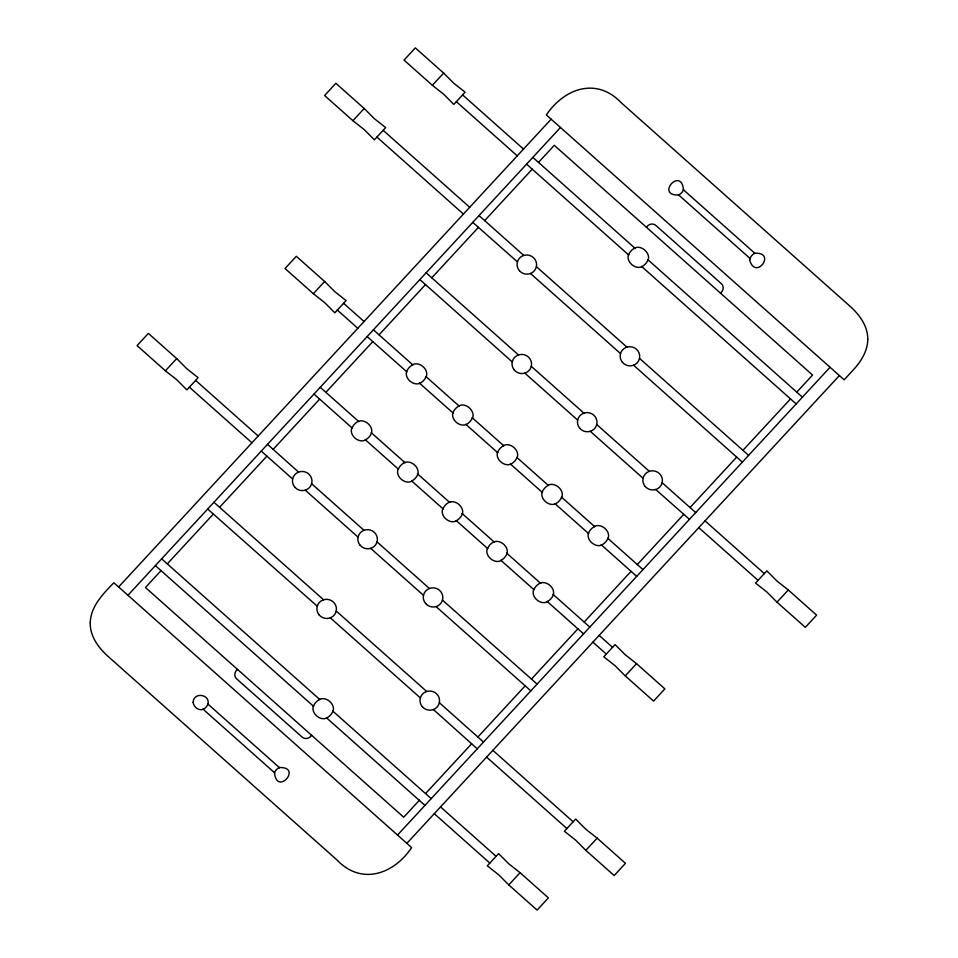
<?xml version="1.0" encoding="UTF-8"?>
<svg xmlns="http://www.w3.org/2000/svg" width="958" height="958" viewBox="0 0 958 958"><rect width="100%" height="100%" fill="white"/><g stroke="black" fill="none" stroke-linecap="round" stroke-linejoin="round"><path stroke-width="1.44" d="M292.633 479.012L261.259 451.098M358.076 537.139L305.267 490.161M423.496 595.325L370.686 548.359M536.396 266.659L626.927 347.143M639.501 358.364L748.605 455.361M336.234 611.036L426.729 691.484M439.339 702.705L483.527 742.055M512.243 361.908L419.867 279.556M577.662 420.095L524.852 373.129M643.093 478.293L590.272 431.316M317.266 606.222L207.682 509.033M420.37 697.927L330.33 617.838M311.625 483.73L363.992 530.301M377.045 541.917L429.412 588.487M517.416 261.881L472.761 222.352M442.476 600.103L537.091 684.108M620.521 353.586L530.481 273.497M452.835 412.802C450.847 419.676 459.481 427.184 466.055 424.562A13.292 12.957 16.6 0 0 472.342 417.904M462.474 513.811C464.259 507.045 455.924 499.801 449.422 502.124A13.268 12.945 16.6 0 0 442.991 508.734M497.465 452.499C495.466 459.361 504.112 466.869 510.674 464.247M507.093 553.508C508.878 546.731 500.495 539.426 493.981 541.845A13.268 12.945 16.6 0 0 487.622 548.431M542.084 492.184C540.084 499.058 548.73 506.566 555.293 503.932M683.509 189.888C681.27 166.009 654.937 195.875 678.767 195.013M648.207 259.786C650.602 253.367 641.537 244.673 634.735 247.99M313.35 706.118C310.895 713.159 320.068 721.135 326.762 718.045M333.049 711.255C335.551 704.405 326.367 696.143 319.625 699.316M628.46 254.78C625.981 261.821 635.19 269.821 641.872 266.707M472.545 417.892C475.479 411.066 465.839 402.168 458.966 405.821M517.164 457.589C520.122 450.727 510.386 441.794 503.513 445.554M351.885 427.795C348.664 435.076 358.735 443.829 365.585 439.973M426.214 376.793C429.208 369.572 419.4 361.046 412.587 364.675M561.759 497.358C564.765 490.149 554.945 481.599 548.132 485.239M608.055 538.54C611.06 531.319 601.241 522.781 594.439 526.421M398.193 468.977C394.959 476.258 405.03 485.011 411.88 481.156M442.812 508.662C439.578 515.943 449.661 524.709 456.511 520.841M487.442 548.347C484.209 555.64 494.28 564.394 501.13 560.526M533.738 589.529C530.504 596.822 540.587 605.576 547.437 601.708M352.915 120.708L364.208 108.493L335.887 83.31L324.594 95.525L352.915 120.708L364.232 129.629L374.386 139.808L385.679 127.594L374.362 118.684L364.208 108.493M165.399 370.806L176.691 358.591L148.37 333.396L137.078 345.61L165.399 370.806L176.715 379.715L186.87 389.894L198.162 377.68L186.846 368.77L176.691 358.591M432.357 85.31L443.662 73.095L415.329 47.9L404.036 60.115L432.357 85.31L443.686 94.219L453.829 104.398L465.121 92.184L453.805 83.274L443.662 73.095M313.35 293.699L324.642 281.484L296.321 256.301L285.029 268.515L313.35 293.699L324.666 302.62L334.821 312.799L346.113 300.584L334.797 291.675L324.642 281.484M118.612 586.979L551.149 119.187M127.941 595.277L560.478 127.486M161.231 570.417L145.436 587.505L403.713 817.222L419.508 800.134M167.494 563.651L213.335 514.063M219.598 507.297L266.911 456.128M273.162 449.362L319.637 399.103M325.888 392.337L372.794 341.611M379.045 334.845L425.52 284.586M431.771 277.82L478.413 227.381M484.676 220.615L532.229 169.171M538.492 162.405L554.287 145.317L812.564 375.045L796.769 392.133M237.56 669.438C234.171 671.821 233.668 676.983 237.249 679.39L301.519 736.558C304.357 739.851 309.446 738.81 311.589 735.289M646.41 227.262C648.554 223.741 653.643 222.687 656.481 225.98L720.751 283.149C724.356 285.556 723.781 290.717 720.44 293.1M425.771 793.368L471.611 743.791M477.874 737.025L525.188 685.844M531.439 679.078L577.913 628.819M584.164 622.053L631.071 571.327M637.321 564.561L683.796 514.302M690.047 507.548L736.69 457.098M742.953 450.332L790.506 398.899M397.522 835.053L830.059 367.273M406.851 843.351L839.388 375.56M625.251 675.893L636.543 663.678L664.864 688.862L653.572 701.088L625.251 675.893L615.096 665.714L603.779 656.793L615.072 644.578L625.227 654.757L636.543 663.678M508.77 884.905L520.074 872.69L548.395 897.885L537.103 910.1L508.77 884.905L498.627 874.726L487.311 865.816L498.603 853.602L508.746 863.781L520.074 872.69M776.998 602.175L788.29 589.96L816.611 615.156L805.319 627.37L776.998 602.175L766.855 591.996L755.527 583.075L766.831 570.86L776.974 581.039L788.29 589.96M585.841 850.357L597.145 838.142L625.466 863.326L614.174 875.552L585.841 850.357L575.698 840.178L564.382 831.257L575.674 819.042L585.817 829.221L597.145 838.142M279.233 767.538C303.051 766.628 276.766 796.649 274.491 772.651A9.76 9.52 16.6 0 1 279.269 767.609M601.528 545.15C595.301 547.713 586.284 540.3 588.38 533.366A13.292 12.957 16.6 0 1 594.523 526.577M358.436 421.281C364.926 418.874 373.285 426.118 371.572 432.884A13.268 12.945 16.6 0 1 365.489 439.806M540.288 583.027C546.79 580.608 555.185 587.901 553.401 594.69A13.268 12.945 16.6 0 1 547.341 601.54M298.561 472.102L267.51 444.332M633.585 365.214L742.342 462.127M433.423 709.543L477.264 748.809M655.703 489.514L689.449 519.332M323.588 599.792L213.945 502.267M523.786 255.451L479.024 215.586M436.046 606.57L530.84 690.874M683.258 189.624L755.048 253.463M678.468 194.797L750.258 258.648M462.606 94.914L523.511 149.077M532.84 157.375L635.046 248.29M647.824 259.654L802.421 397.163M456.343 101.68L517.248 155.843M526.577 164.141L628.783 255.056M641.561 266.408L796.17 403.929M383.152 130.312L469.695 207.287M376.901 137.078L463.433 214.053M426.118 272.791L518.494 354.951M531.307 366.351L583.913 413.137M596.726 424.538L649.344 471.336M662.158 482.736L695.7 512.566M705.028 520.865L764.304 573.591M698.777 527.63L758.053 580.356M343.587 303.303L364.064 321.517M373.392 329.815L412.874 364.938M425.927 376.542L459.181 406.12M472.222 417.724L503.8 445.805M516.841 457.409L548.419 485.49M561.472 497.094L594.726 526.672M607.767 538.276L642.974 569.591M337.336 310.069L357.813 328.283M367.142 336.581L406.911 371.955M419.376 383.044L453.206 413.137M465.684 424.226L497.837 452.823M510.303 463.923L542.456 492.52M554.921 503.609L588.751 533.702M601.229 544.791L636.723 576.357M320.235 387.307L358.831 421.628M371.165 432.597L405.126 462.81M417.46 473.779L449.745 502.495M462.079 513.476L494.376 542.192M506.71 553.161L540.671 583.374M553.005 594.343L589.817 627.083M599.145 635.382L612.557 647.309M313.984 394.073L352.161 428.034M365.309 439.734L398.456 469.216M411.617 480.916L443.087 508.902M456.236 520.601L487.706 548.587M500.866 560.286L534.013 589.769M547.162 601.468L583.566 633.849M592.894 642.147L606.306 654.075M195.636 380.41L258.181 436.034M189.385 387.176L251.93 442.8M492.855 750.342L573.159 821.772M486.592 757.107L566.896 828.538M161.627 558.849L319.912 699.627M332.701 711.004L431.208 798.625M440.536 806.923L496.088 856.32M155.376 565.615L313.673 706.417M326.427 717.758L424.957 805.391M434.285 813.689L489.825 863.086M207.742 703.902L279.532 767.741M202.952 709.076L274.742 772.926M648.039 259.893A13.46 13.137 16.6 0 1 641.836 266.599M628.568 254.804A13.46 13.137 16.6 0 1 634.771 248.098M533.917 589.613A13.268 12.945 16.6 0 1 540.312 583.075M561.592 497.286A13.292 12.957 16.6 0 1 555.257 503.872M542.156 492.208A13.292 12.957 16.6 0 1 548.227 485.395M452.918 412.838A13.292 12.957 16.6 0 1 458.978 406.012M607.887 538.468A13.292 12.957 16.6 0 1 601.564 545.042M516.961 457.589A13.292 12.957 16.6 0 1 510.638 464.175M497.537 452.523A13.292 12.957 16.6 0 1 503.597 445.709M412.682 364.83A13.292 12.957 16.6 0 0 406.611 371.656C404.432 378.434 413.233 386.026 419.748 383.38A13.292 12.957 16.6 0 0 426.047 376.722M507.045 553.485A13.268 12.945 16.6 0 1 501.034 560.358M332.917 711.255A13.448 13.125 16.6 0 1 326.714 717.937M313.47 706.154A13.448 13.125 16.6 0 1 319.637 699.436M352.077 427.867A13.268 12.945 16.6 0 1 358.46 421.328M683.413 189.852A9.76 9.52 16.6 0 1 678.731 194.929M462.415 513.799A13.268 12.945 16.6 0 1 456.415 520.673M398.372 469.049A13.268 12.945 16.6 0 1 404.767 462.51C411.174 459.972 419.676 467.36 417.856 474.126A13.268 12.945 16.6 0 1 411.784 480.988M90.244 622.712C89.86 636.363 98.722 648.171 108.517 656.781L337.012 860.009C361.37 885.611 393.774 874.283 411.629 847.602L113.846 582.739C103.26 593.732 90.651 606.33 90.244 622.712M193.145 702.298C193.42 706.8 198.809 711.231 203.252 709.291A9.76 9.52 16.6 0 0 207.898 704.142C210.544 694.37 193.516 691.556 193.145 702.298M749.683 260.073C755.599 281.005 776.998 251.954 754.748 253.259A9.76 9.52 16.6 0 0 750.102 258.409L749.683 259.977M867.768 339.192C867.72 350.736 861.29 361.13 853.746 369.429L844.154 379.811L546.371 114.948C564.226 88.268 596.63 76.939 620.988 102.53L849.483 305.77C859.122 314.248 867.864 325.768 867.768 339.192M294.801 487.167A9.784 9.544 16.6 0 0 311.434 484.317A9.784 9.544 16.6 0 0 300.405 471.599A9.784 9.544 16.6 0 0 294.801 487.167M319.265 615.048A9.784 9.544 16.6 0 0 335.899 612.198A9.784 9.544 16.6 0 0 324.87 599.48A9.784 9.544 16.6 0 0 319.265 615.048M645.249 486.52A9.784 9.544 16.6 0 0 661.87 483.67A9.784 9.544 16.6 0 0 650.841 470.953A9.784 9.544 16.6 0 0 645.249 486.52M422.37 706.753A9.784 9.544 16.6 0 0 439.004 703.902A9.784 9.544 16.6 0 0 427.963 691.185A9.784 9.544 16.6 0 0 422.37 706.753M519.428 270.719A9.784 9.544 16.6 0 0 536.049 267.869A9.784 9.544 16.6 0 0 525.02 255.151A9.784 9.544 16.6 0 0 519.428 270.719M622.52 362.423A9.784 9.544 16.6 0 0 639.154 359.573A9.784 9.544 16.6 0 0 628.125 346.856A9.784 9.544 16.6 0 0 622.52 362.423M360.232 545.365A9.784 9.544 16.6 0 0 376.853 542.515A9.784 9.544 16.6 0 0 365.824 529.798A9.784 9.544 16.6 0 0 360.232 545.365M425.651 603.552A9.784 9.544 16.6 0 0 442.285 600.702A9.784 9.544 16.6 0 0 431.256 587.984A9.784 9.544 16.6 0 0 425.651 603.552M579.818 428.322A9.784 9.544 16.6 0 0 596.451 425.472A9.784 9.544 16.6 0 0 585.422 412.754A9.784 9.544 16.6 0 0 579.818 428.322M514.398 370.135A9.784 9.544 16.6 0 0 531.019 367.285A9.784 9.544 16.6 0 0 519.99 354.568A9.784 9.544 16.6 0 0 514.398 370.135"/></g></svg>
